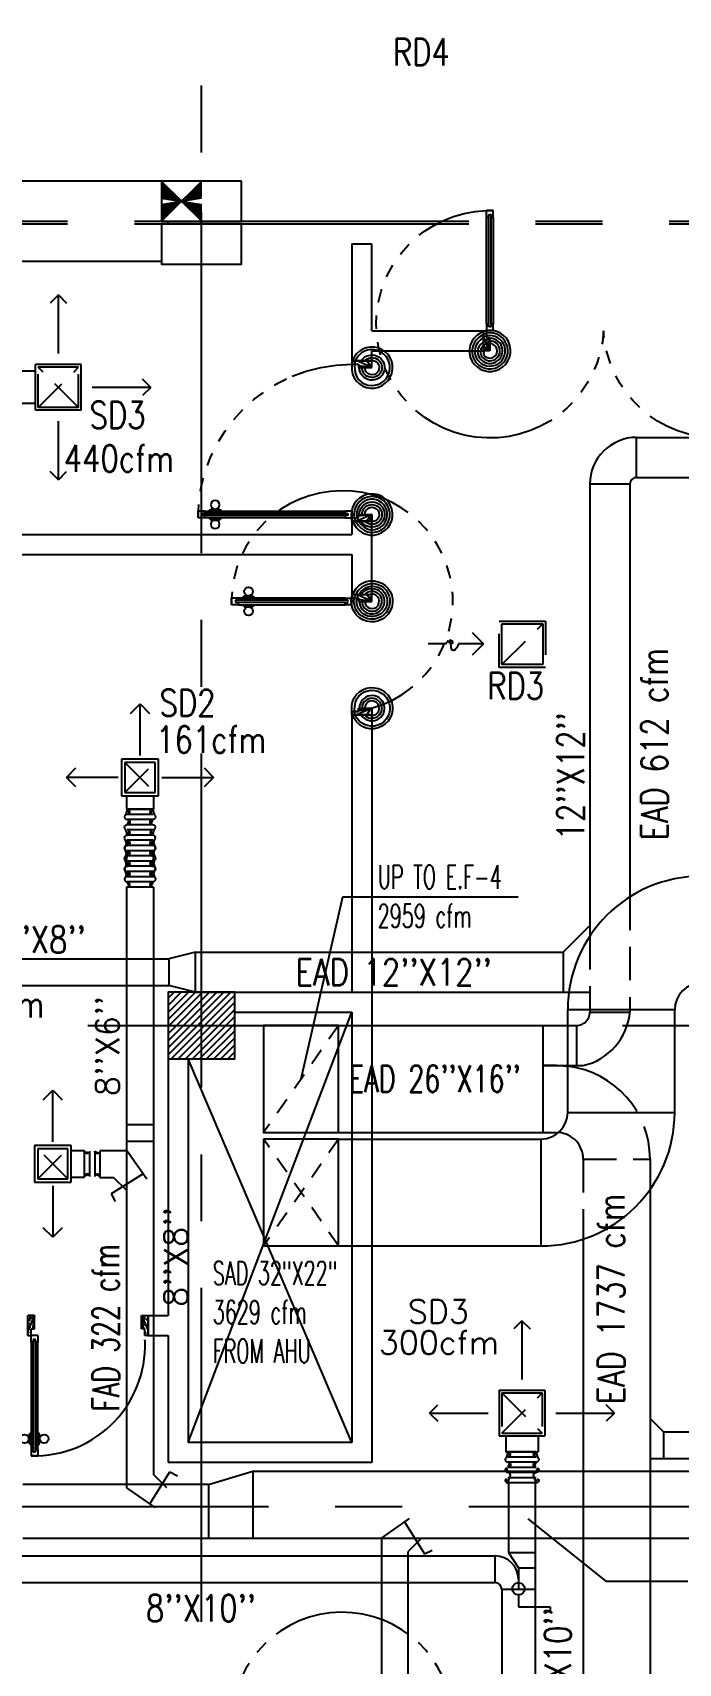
# Model space of a CAD drawing. Extents: x 417866029 to 417866302, y 43498040 to 43498122.
# Drawn here: x 417866057.07 to 417866061.9, y 43498063.51 to 43498075.72 of the extents above; entities that cross this region are included whole.
import ezdxf

# ---------------------------------------------------------------- set-up
doc = ezdxf.new("R2010")
doc.units = 0
doc.header["$MEASUREMENT"] = 0
for name, pattern in [('CENTERX2', [4, 2.5, -0.5, 0.5, -0.5]), ('HIDDEN', [0.375, 0.25, -0.125]), ('HIDDEN2', [0.1875, 0.125, -0.0625])]:
    doc.linetypes.add(name, pattern=pattern)
doc.layers.get('0').update_dxf_attribs({"linetype": 'CONTINUOUS'})
for name, color, linetype in [('AXES', 11, 'CENTERX2'), ('COL', 7, 'CONTINUOUS'), ('COUNTER', 9, 'CONTINUOUS'), ('DOOR', 9, 'CONTINUOUS'), ('DUCT', 6, 'CONTINUOUS'), ('EXDUCT', 10, 'CONTINUOUS'), ('HAT', 11, 'CONTINUOUS'), ('M-AC-FLEX', 7, 'CONTINUOUS'), ('M-EGU.', 2, 'CONTINUOUS'), ('M-TEXT', 2, 'CONTINUOUS'), ('PSUPPLY', 3, 'HIDDEN'), ('SHAFT', 9, 'CONTINUOUS'), ('WALL', 9, 'CONTINUOUS')]:
    doc.layers.add(name, color=color, linetype=linetype)
doc.styles.add('ROMANS', font='ROMANS.shx', dxfattribs={"width": 0.6})

# ---------------------------------------------------------------- blocks, each defined once
blk = doc.blocks.new('A$C272A55A0')
at = {"layer": 'DOOR', "color": 0, "linetype": 'ByBlock'}
for p, q in [((-0.0001203324354719371, 900.3541752648598), (-0.0001203324500238523, 1050.354175264831)), ((49.99987966756453, 1050.354175264918), (-0.0001203324354719371, 1050.354175264918)), ((49.99987966756453, 950.354175264918), (49.99987966756453, 1050.354175264918)), ((1749.999879667535, 950.354175264918), (1749.999879667535, 1050.354175264918)), ((1749.999879667535, 1050.354175264918), (1799.999879667535, 1050.354175264918)), ((1799.999879667535, 1050.354175264918), (1799.999879667535, 900.354175264918)), ((-0.0001203324354719371, 900.354175264918), (24.99987966756453, 900.354175264918)), ((24.99987966756453, 950.354175264918), (49.99987966756453, 950.354175264918)), ((24.99987966756453, 900.354175264918), (24.99987966756453, 950.354175264918)), ((74.99987966756453, 900.354175264918), (24.99987966756453, 900.354175264918)), ((24.99987966756453, 850.354175264918), (24.99987966756453, 900.354175264918)), ((57.99987966756453, 870.354175264918), (41.99987966756453, 870.354175264918)), ((41.99987966756453, 870.354175264918), (41.99987966756453, 850.354175264918)), ((57.99987966756453, 850.354175264918), (57.99987966756453, 870.354175264918)), ((74.99987966756453, 900.354175264918), (74.99987966756453, 850.354175264918)), ((1724.999879667535, 900.354175264918), (1774.999879667535, 900.354175264918)), ((1724.999879667535, 900.354175264918), (1724.999879667535, 850.354175264918)), ((1741.999879667535, 870.354175264918), (1757.999879667535, 870.354175264918)), ((1741.999879667535, 850.354175264918), (1741.999879667535, 870.354175264918)), ((1774.999879667535, 950.354175264918), (1749.999879667535, 950.354175264918)), ((1757.999879667535, 870.354175264918), (1757.999879667535, 850.354175264918)), ((1774.999879667535, 900.354175264918), (1774.999879667535, 950.354175264918)), ((1799.999879667535, 900.354175264918), (1774.999879667535, 900.354175264918)), ((1774.999879667535, 850.354175264918), (1774.999879667535, 900.354175264918)), ((41.99987966756453, 850.354175264918), (24.99987966756453, 850.354175264918)), ((74.99987966756453, 850.354175264918), (57.99987966756453, 850.354175264918)), ((1724.999879667535, 850.354175264918), (1741.999879667535, 850.354175264918)), ((1757.999879667535, 850.354175264918), (1774.999879667535, 850.354175264918)), ((1717.799879667495, 160.1117180435103), (1708.799879667495, 160.1117180435103)), ((1708.799879667495, 95.31171804352198), (1708.799879667495, 160.1117180435103)), ((1724.999879667535, 172.7117180435162), (1717.799879667495, 172.7117180435162)), ((1717.799879667495, 172.7117180435162), (1717.799879667495, 82.71171804351616)), ((1717.799879667495, 95.31171804352198), (1717.799879667495, 160.1117180435103)), ((1774.999879667535, 172.7117180435162), (1782.199879667576, 172.7117180435162)), ((1782.199879667576, 172.7117180435162), (1782.199879667576, 82.71171804351616)), ((1782.199879667576, 160.1117180435103), (1791.199879667576, 160.1117180435103)), ((1782.199879667576, 95.31171804352198), (1782.199879667576, 160.1117180435103)), ((1791.199879667576, 95.31171804352198), (1791.199879667576, 160.1117180435103)), ((24.99987966756453, 50.35417526491801), (41.99987966753542, 50.35417526491801)), ((24.99987966756453, 50.35417526491801), (24.99987966756453, 0.3541752649180125)), ((24.99987966756453, 0.3541752649180125), (74.99987966756453, 0.3541752649180125)), ((74.99987966756453, 0.3541752649180125), (24.99987966756453, 0.3541752649180125)), ((41.99987966753542, 50.35417526491801), (41.99987966753542, 30.35417526491801)), ((41.99987966756453, 30.35417526491801), (57.99987966756453, 30.35417526491801)), ((57.99987966756453, 50.35417526491801), (74.99987966756453, 50.35417526491801)), ((57.99987966756453, 50.35417526491801), (57.99987966756453, 30.35417526491801)), ((74.99987966756453, 50.35417526491801), (74.99987966704066, 0.3541752648889087)), ((1717.799879667495, 95.31171804352198), (1708.799879667495, 95.31171804352198)), ((1724.999879667535, 82.71171804351616), (1717.799879667495, 82.71171804351616)), ((1741.999879667535, 50.35417526491801), (1724.999879667535, 50.35417526491801)), ((1724.999879667535, 50.35417526491801), (1724.999879668059, 0.3541752648889087)), ((1774.999879667535, 0.3541752649180125), (1724.999879667535, 0.3541752649180125)), ((1724.999879667535, 0.3541752649180125), (1774.999879667535, 0.3541752649180125)), ((1741.999879667535, 50.35417526491801), (1741.999879667535, 30.35417526491801)), ((1757.999879667535, 30.35417526491801), (1741.999879667535, 30.35417526491801)), ((1774.999879667535, 50.35417526491801), (1757.999879667565, 50.35417526491801)), ((1757.999879667565, 50.35417526491801), (1757.999879667565, 30.35417526491801)), ((1774.999879667535, 82.71171804351616), (1782.199879667576, 82.71171804351616)), ((1774.999879667535, 50.35417526491801), (1774.999879667535, 0.3541752649180125)), ((1782.199879667576, 95.31171804352198), (1791.199879667576, 95.31171804352198))]:
    blk.add_line(p, q, dxfattribs=at)
at = {"layer": 'DOOR', "color": 9, "linetype": 'ByBlock'}
for p, q in [((49.99987966756453, 1050.354175264918), (-0.0001203324354719371, 1010.208440949064)), ((49.99987966756453, 1050.354175264918), (-0.0001203324354719371, 936.6442452724732)), ((49.99987966756453, 1050.354175264918), (36.64259362407029, 950.354175264918)), ((1749.999879667535, 1050.354175264918), (1799.999879667535, 1010.208440949064)), ((1749.999879667535, 1050.354175264918), (1799.999879667535, 936.6442452724732)), ((1749.999879667535, 1050.354175264918), (1763.35716571103, 950.354175264918))]:
    blk.add_line(p, q, dxfattribs=at)
at = {"layer": 'DOOR', "linetype": 'ByBlock'}
for p, q in [((24.99987966756453, 850.354175264918), (24.99987966756453, 50.35417526491801)), ((41.99987966756453, 850.354175264918), (41.99987966753542, 50.35417526491801)), ((57.99987966756453, 850.354175264918), (57.99987966756453, 50.35417526491801)), ((74.99987966756453, 50.35417526491801), (74.99987966756453, 850.354175264918)), ((1724.999879667535, 50.35417526491801), (1724.999879667535, 850.354175264918)), ((1741.999879667535, 850.354175264918), (1741.999879667535, 50.35417526491801)), ((1757.999879667535, 850.354175264918), (1757.999879667565, 50.35417526491801)), ((1774.999879667535, 850.354175264918), (1774.999879667535, 50.35417526491801))]:
    blk.add_line(p, q, dxfattribs=at)
at = {"layer": 'DOOR', "color": 0, "linetype": 'ByBlock'}
for centre in [(1676.468935452576, 127.7117180435162), (1823.530823882553, 127.7117180435162)]:
    blk.add_circle(centre, 32.39999999998526, dxfattribs=at)
at = {"layer": 'DOOR', "color": 9, "linetype": 'ByBlock'}
for centre, radius, start, end in [((49.99987966756453, 1050.354175264918), 54.40195781277725, 203.2073828919769, 270), ((49.99987966756453, 1050.354175264918), 74.40195781277725, 227.7764264168309, 270), ((49.99987966756453, 1050.354175264918), 34.40195781277725, 180, 270), ((49.99987966756453, 1050.354175264918), 14.40195781277725, 180, 270), ((1749.999879667535, 1050.354175264918), 14.40195781277725, 270, 0), ((1749.999879667535, 1050.354175264918), 34.40195781277725, 270, 0), ((1749.999879667535, 1050.354175264918), 54.40195781277725, 270, 336.7926171080232), ((1749.999879667535, 1050.354175264918), 74.40195781277725, 270, 312.2235735831691), ((49.99987966756453, 1050.354175264918), 94.40195781277725, 238.0181880330829, 270), ((49.99987966756453, 1050.354175264918), 114.4019578127773, 244.083841882062, 257.3774258712915), ((49.99987966756453, 1050.354175264918), 134.4019578127773, 248.1598493930308, 259.2800236451595), ((49.99987966756453, 1050.354175264918), 154.4019578127773, 251.1052885492919, 256.2857707775486), ((1749.999879667535, 1050.354175264918), 94.40195781277725, 270, 301.9818119669171), ((1749.999879667535, 1050.354175264918), 114.4019578127773, 282.6225741287084, 295.916158117938), ((1749.999879667535, 1050.354175264918), 134.4019578127773, 280.7199763548405, 291.8401506069692), ((1749.999879667535, 1050.354175264918), 154.4019578127773, 283.7142292224514, 288.8947114507081)]:
    blk.add_arc(centre, radius, start, end, dxfattribs=at)
at = {"layer": 'DOOR', "linetype": 'HIDDEN', "ltscale": 0.5}
for centre, radius, start, end in [((49.99987966756453, 851.395841931575), 851.4087845464003, 268.3173765331032, 3.296482377102192), ((1749.999879667521, 851.3958419315459), 851.4087845463584, 176.7035176228957, 271.6826234668978)]:
    blk.add_arc(centre, radius, start, end, dxfattribs=at)
at = {"layer": 'WALL', "linetype": 'ByBlock'}
blk.add_line((1799.999879667565, 900.3541752650344), (1799.99987966755, 1050.354175265005), dxfattribs=at)
blk = doc.blocks.new('DOOR90')
at = {"layer": 'DOOR', "color": 7, "linetype": 'ByBlock'}
for p, q in [((-150, 0), (0, 0)), ((-150, 0), (-150, -25)), ((0, -50), (-113.7099299924448, 0)), ((0, -50), (-40.1457343158545, 0)), ((0, -50), (0, 0)), ((-1000, -25), (-1050, -25)), ((-1050, -75), (-1050, -25)), ((-1050, -25), (-1050, -75)), ((-1000, -75), (-1050, -74.99999999947613)), ((-1000, -41.9999999999709), (-1020, -41.9999999999709)), ((-1020, -42), (-1020, -58)), ((-1000, -58), (-1020, -58)), ((-1000, -25), (-1000, -41.9999999999709)), ((-1000, -58), (-1000, -75)), ((-877.6424572214019, -17.79999999995925), (-967.6424572214019, -17.79999999995925)), ((-967.6424572214019, -25), (-967.6424572214019, -17.79999999995925)), ((-967.6424572214019, -75), (-967.6424572214019, -82.20000000004075)), ((-877.6424572214019, -82.20000000004075), (-967.6424572214019, -82.20000000004075)), ((-955.0424572214251, -8.799999999959255), (-890.2424572213786, -8.799999999959255)), ((-955.0424572214251, -17.79999999995925), (-955.0424572214251, -8.799999999959255)), ((-955.0424572214251, -17.79999999995925), (-890.2424572213786, -17.79999999995925)), ((-955.0424572214251, -82.20000000004075), (-890.2424572213786, -82.20000000004075)), ((-955.0424572214251, -82.20000000004075), (-955.0424572214251, -91.20000000004075)), ((-955.0424572214251, -91.20000000004075), (-890.2424572213786, -91.20000000004075)), ((-890.2424572213786, -17.79999999995925), (-890.2424572213786, -8.799999999959255)), ((-890.2424572213786, -82.20000000004075), (-890.2424572213786, -91.20000000004075)), ((-877.6424572214019, -25), (-877.6424572214019, -17.79999999995925)), ((-877.6424572214019, -75), (-877.6424572214019, -82.20000000004075)), ((-200, -25), (-150, -25)), ((-200, -42), (-200, -25)), ((-180, -42), (-200, -42)), ((-200, -58), (-180, -58)), ((-200, -75), (-200, -58)), ((-150, -75), (-200, -75)), ((-180, -58), (-180, -42)), ((-150, -25), (-100, -25)), ((-150, -75), (-150, -25)), ((-100, -25), (-100, -50)), ((0, -50), (-100, -36.64271395650576)), ((-100, -50), (0, -50)), ((0, -850), (-113.7099299924448, -900)), ((-100, -875), (-100, -850)), ((0, -850), (-100, -863.3572860434942)), ((-100, -850), (0, -850)), ((0, -850), (-40.1457343158545, -900)), ((0, -850), (0, -900)), ((-150, -875), (-100, -875)), ((-150, -900), (-150, -875)), ((-150, -900), (0, -900)), ((0, -900), (-150, -900))]:
    blk.add_line(p, q, dxfattribs=at)
at = {"layer": 'DOOR', "linetype": 'ByBlock'}
for p, q in [((-200, -25), (-1000, -25)), ((-200, -42), (-1000, -41.9999999999709)), ((-200, -58), (-1000, -58)), ((-1000, -75), (-200, -75))]:
    blk.add_line(p, q, dxfattribs=at)
at = {"layer": 'DOOR', "color": 7, "linetype": 'ByBlock'}
for centre in [(-922.6424572214019, 23.53094421501737), (-922.6424572214019, -123.5309442149592)]:
    blk.add_circle(centre, 32.39999999998526, dxfattribs=at)
for centre, radius, start, end in [((0, -50), 154.4019578127773, 161.1052885482714, 166.2857707768669), ((0, -50), 94.40195781277725, 148.0181880328085, 180), ((0, -50), 134.4019578127773, 158.159849394549, 169.2800236450682), ((0, -50), 114.4019578127773, 154.0838418822192, 167.37742587102), ((0, -50), 74.40195781277725, 137.7764264185456, 180), ((0, -50), 54.40195781277725, 113.2073828924446, 180), ((0, -50), 34.40195781277725, 90, 180), ((0, -50), 14.40195781277725, 90, 180), ((0, -850), 94.40195781277725, 180, 211.9818119671915), ((0, -850), 74.40195781277725, 180, 222.2235735814543), ((0, -850), 54.40195781277725, 180, 246.7926171075554), ((0, -850), 34.40195781277725, 180, 270), ((0, -850), 14.40195781277725, 180, 270), ((0, -850), 154.4019578127773, 193.7142292231331, 198.8947114517286), ((0, -850), 134.4019578127773, 190.7199763549318, 201.840150605451)]:
    blk.add_arc(centre, radius, start, end, dxfattribs=at)
at = {"layer": 'DOOR', "linetype": 'HIDDEN', "ltscale": 0.5}
blk.add_arc((-222.2222222220153, -49.99999999976717), 828.155208510499, 178.270116378131, 275.0030377036063, dxfattribs=at)
blk = doc.blocks.new('DOOR100')
at = {"layer": 'DOOR', "color": 7, "linetype": 'ByBlock'}
for p, q in [((-75.00000000011642, 1250), (-74.99999999959255, 1300.000000000029)), ((-75.00000000011642, 1300), (-25.00000000011642, 1300)), ((-25.00000000011642, 1300), (-75.00000000011642, 1300)), ((-58.00000000011642, 1250), (-75.00000000011642, 1250)), ((-58.00000000011642, 1250), (-58.00000000011642, 1270)), ((-42.00000000011642, 1270), (-58.00000000011642, 1270)), ((-42.00000000011642, 1250), (-42.00000000011642, 1270)), ((-25.00000000011642, 1250), (-42.00000000011642, 1250)), ((-25.00000000011642, 1250), (-25.00000000011642, 1300)), ((-91.20000000018626, 1205.042457221396), (-91.20000000018626, 1140.242457221408)), ((-82.20000000018626, 1205.042457221396), (-91.20000000018626, 1205.042457221396)), ((-82.20000000018626, 1140.242457221408), (-91.20000000018626, 1140.242457221408)), ((-82.20000000018626, 1127.642457221402), (-82.20000000018626, 1217.642457221402)), ((-75.00000000011642, 1217.642457221402), (-82.20000000018626, 1217.642457221402)), ((-82.20000000018626, 1205.042457221396), (-82.20000000018626, 1140.242457221408)), ((-75.00000000011642, 1127.642457221402), (-82.20000000018626, 1127.642457221402)), ((-25.00000000011642, 1217.642457221402), (-17.80000000004657, 1217.642457221402)), ((-25.00000000011642, 1127.642457221402), (-17.80000000004657, 1127.642457221402)), ((-17.80000000004657, 1127.642457221402), (-17.80000000004657, 1217.642457221402)), ((-17.80000000004657, 1205.042457221396), (-17.80000000004657, 1140.242457221408)), ((-17.80000000004657, 1205.042457221396), (-8.800000000046566, 1205.042457221396)), ((-17.80000000004657, 1140.242457221408), (-8.800000000046566, 1140.242457221408)), ((-8.800000000046566, 1205.042457221396), (-8.800000000046566, 1140.242457221408)), ((-1200, 0), (-1200, 150)), ((-1200, 150), (-1175, 150)), ((-1200, 150), (-1200, 0)), ((-1175, 150), (-1175, 100)), ((-75, 200), (-58, 200)), ((-75, 150), (-75, 200)), ((-75, 150), (-25, 150)), ((-58, 200), (-58, 180)), ((-58, 180), (-42, 180)), ((-42, 200), (-25, 200)), ((-42, 180), (-42, 200)), ((-25, 200), (-25, 150)), ((0, 150), (-25, 150)), ((-25, 150), (-25, 100)), ((0, 0), (0, 150)), ((0, 150), (0, 0)), ((-1150, 0), (-1200, 113.7099299924448)), ((-1150, 0), (-1200, 40.1457343158545)), ((-1150, 0), (-1200, 0)), ((-1175, 100), (-1150, 100)), ((-1150, 0), (-1163.357286043465, 100)), ((-1150, 100), (-1150, 0)), ((-50, 0), (0, 113.7099299924448)), ((-50, 100), (-50, 0)), ((-50, 0), (-36.64271395653486, 100)), ((-25, 100), (-50, 100)), ((-50, 0), (0, 40.1457343158545)), ((-50, 0), (0, 0))]:
    blk.add_line(p, q, dxfattribs=at)
at = {"layer": 'DOOR', "linetype": 'ByBlock'}
for p, q in [((-75.00000000011642, 1250), (-75, 200)), ((-58, 200), (-58.00000000011642, 1250)), ((-42, 200), (-42.00000000011642, 1250)), ((-25, 200), (-25.00000000011642, 1250))]:
    blk.add_line(p, q, dxfattribs=at)
at = {"layer": 'DOOR', "color": 7, "linetype": 'ByBlock'}
for centre in [(-123.5309442150756, 1172.642457221402), (23.53094421490096, 1172.642457221402)]:
    blk.add_circle(centre, 32.39999999998526, dxfattribs=at)
at = {"layer": 'DOOR', "linetype": 'HIDDEN', "ltscale": 0.5}
blk.add_arc((-24.99999999965075, 149.9999999994106), 1150.000000000618, 90, 179.9999999995831, dxfattribs=at)
at = {"layer": 'DOOR', "color": 7, "linetype": 'ByBlock'}
for centre, radius, start, end in [((-1150, 0), 154.4019578127773, 103.7142292212167, 108.8947114515936), ((-1150, 0), 134.4019578127773, 100.7199763555959, 111.8401506085482), ((-50, 0), 134.4019578127773, 68.15984939145177, 79.28002364440412), ((-50, 0), 154.4019578127773, 71.10528854840643, 76.28577077878333), ((-1150, 0), 94.40195781277725, 90, 121.981811965689), ((-1150, 0), 74.40195781277725, 90, 132.2235735847074), ((-1150, 0), 54.40195781277725, 90, 156.7926171089788), ((-1150, 0), 34.40195781277725, 90, 180), ((-1150, 0), 14.40195781277725, 90, 180), ((-50, 0), 94.40195781277725, 58.01818803431096, 90), ((-50, 0), 74.40195781277725, 47.7764264152926, 90), ((-50, 0), 54.40195781277725, 23.20738289102122, 90), ((-50, 0), 34.40195781277725, 0, 90), ((-50, 0), 14.40195781277725, 0, 90), ((-50, 0), 114.4019578127773, 64.0838418833441, 77.3774258719247)]:
    blk.add_arc(centre, radius, start, end, dxfattribs=at)
blk = doc.blocks.new('A$C49F1192B')
at = {"layer": 'DOOR', "color": 0, "linetype": 'ByBlock', "xscale": -1, "rotation": 270}
blk.add_blockref('DOOR100', (4.404137143865228e-05, 1200.000004766945), dxfattribs=at)
blk = doc.blocks.new('*X98')
at = {"color": 0}
for p, q in [((42139.22208648524, 139879.0569159958), (42609.89914430115, 140349.7339738117)), ((42139.22208648524, 139932.0899245848), (42556.86613571215, 140349.7339738117)), ((42139.22208648524, 139985.1229331737), (42503.83312712317, 140349.7339738117)), ((42139.22208648523, 140038.1559417627), (42450.80011853417, 140349.7339738117)), ((42139.22208648523, 140091.1889503517), (42397.76710994518, 140349.7339738117)), ((42139.22208648523, 140144.2219589407), (42344.73410135619, 140349.7339738117)), ((42139.22208648522, 140197.2549675297), (42291.7010927672, 140349.7339738117)), ((42139.22208648522, 140250.2879761187), (42238.66808417821, 140349.7339738117)), ((42139.22208648521, 140303.3209847077), (42185.63507558921, 140349.7339738117)), ((42162.93215289013, 139849.7339738117), (42639.22208648516, 140326.0239074067)), ((42215.96516147913, 139849.7339738117), (42639.22208648516, 140272.9908988177)), ((42268.99817006812, 139849.7339738117), (42639.22208648517, 140219.9578902287)), ((42322.03117865711, 139849.7339738117), (42639.22208648517, 140166.9248816397)), ((42375.0641872461, 139849.7339738117), (42639.22208648518, 140113.8918730507)), ((42428.09719583509, 139849.7339738117), (42639.22208648518, 140060.8588644617)), ((42481.13020442408, 139849.7339738117), (42639.22208648518, 140007.8258558728)), ((42534.16321301307, 139849.7339738117), (42639.22208648518, 139954.7928472838)), ((42587.19622160207, 139849.7339738117), (42639.22208648518, 139901.7598386948))]:
    blk.add_line(p, q, dxfattribs=at)
blk = doc.blocks.new('COL50')
at = {"layer": 'COL'}
blk.add_lwpolyline([(-249.9999999999709, 250), (-249.9999999999418, -250), (250, -250), (249.9999999999709, 250)], close=True, dxfattribs=at)
blk = doc.blocks.new('C5')
at = {"layer": 'HAT', "linetype": 'ByBlock'}
h = blk.add_hatch(dxfattribs=at)
h.set_pattern_fill('ANSI31', color=256, scale=300, style=0)
h.set_pattern_definition([(45, (-223356.1822811712, -51411.00533739349), (-26.51650429449553, 26.51650429449553), [])])
h.paths.add_polyline_path([(300.0000000001455, 300.0000000000218), (0, 300.0000000000146), (0, 1.455191522836685e-11), (300.0000000001164, 3.637978807091713e-11)])
h.paths.add_polyline_path([(599.9999999999709, 300.0000000000073), (300.0000000001455, 300.0000000000073), (300.0000000000873, 4.365574568510056e-11), (600, 6.548361852765083e-11)])
at = {"layer": 'COL'}
blk.add_lwpolyline([(600, 300.0000000000509), (0, 300.0000000000218), (0, 2.91038304567337e-11), (600, 5.820766091346741e-11)], close=True, dxfattribs=at)

msp = doc.modelspace()

# ---------------------------------------------------------------- linework, layer by layer
at = {"layer": 'AXES'}
for p, q in [((417866058.3336889, 43498039.82212118), (417866058.3336889, 43498118.29959311)), ((417866029.832244, 43498074.30641482), (417866098.5736889, 43498074.30641482)), ((417866029.832244, 43498074.28641482), (417866098.5736889, 43498074.28641482)), ((417866029.482244, 43498068.28641482), (417866098.5736889, 43498068.28641482)), ((417866040.3336889, 43498064.68641482), (417866098.5736889, 43498064.68641482))]:
    msp.add_line(p, q, dxfattribs=at)
at = {"layer": 'COL', "linetype": 'ByBlock'}
msp.add_line((417866058.0836889, 43498074.28641482), (417866058.0836889, 43498074.30641482), dxfattribs=at)
at = {"layer": 'COUNTER'}
for p, q in [((417866058.0336888, 43498074.60641482), (417866055.0336888, 43498074.60641482)), ((417866058.0336888, 43498074.00641482), (417866055.0866888, 43498074.00641482))]:
    msp.add_line(p, q, dxfattribs=at)
at = {"layer": 'DUCT', "linetype": 'ByBlock'}
for p, q in [((417866057.773639, 43498069.32219706), (417866057.7736391, 43498064.8267415)), ((417866057.9736391, 43498069.32219706), (417866057.773639, 43498069.32219706)), ((417866057.9736391, 43498069.32219706), (417866057.9736391, 43498064.9267415)), ((417866061.0731973, 43498067.63641483), (417866061.0731974, 43498068.404757)), ((417866061.8731973, 43498068.40450267), (417866061.0731974, 43498068.40450273)), ((417866061.8731973, 43498067.63599867), (417866061.8731973, 43498068.40450267)), ((417866057.7736391, 43498067.5443939), (417866057.9736391, 43498067.5443939)), ((417866061.0731973, 43498067.63641483), (417866061.8731973, 43498067.63599867)), ((417866057.7736391, 43498067.42192733), (417866057.9736391, 43498067.42192733)), ((417866059.3586887, 43498067.43641482), (417866060.8731973, 43498067.43641482)), ((417866060.8731973, 43498067.43641482), (417866060.8731973, 43498066.63641483)), ((417866057.776564, 43498067.34876572), (417866057.5742139, 43498067.34876571)), ((417866057.5742139, 43498067.34691732), (417866057.5742139, 43498067.14876571)), ((417866057.776564, 43498067.34876572), (417866057.9235529, 43498067.13884387)), ((417866057.8977919, 43498067.17563447), (417866057.6584563, 43498067.02545214)), ((417866057.5742139, 43498067.14876571), (417866057.676564, 43498067.14876572)), ((417866057.776564, 43498067.04876572), (417866057.676564, 43498067.14876572)), ((417866057.6584563, 43498067.02545214), (417866057.6584563, 43498067.02545214)), ((417866057.6584563, 43498067.02545214), (417866057.6872293, 43498066.96901026)), ((417866059.3586887, 43498066.63641483), (417866060.8731973, 43498066.63641483)), ((417866058.3868821, 43498064.84967744), (417866058.717258, 43498064.94967744)), ((417866058.717258, 43498064.94967744), (417866065.8103639, 43498064.94967744)), ((417866058.717258, 43498064.94967744), (417866058.717258, 43498064.44967744)), ((417866060.6296459, 43498064.86238242), (417866060.6296459, 43498064.34087252)), ((417866060.829646, 43498064.86238242), (417866060.8296459, 43498063.15298422)), ((417866058.3868821, 43498064.84967744), (417866056.9972357, 43498064.84967744)), ((417866058.3868821, 43498064.84967744), (417866058.3868821, 43498064.44967744)), ((417866056.9972357, 43498064.44967744), (417866065.8103639, 43498064.44967744)), ((417866055.8636782, 43498064.31642618), (417866060.5296459, 43498064.31642618)), ((417866060.5296459, 43498064.11642618), (417866060.5296459, 43498064.31642618)), ((417866060.6296459, 43498064.34087252), (417866060.8296459, 43498064.34087252)), ((417866060.6296459, 43498064.34087252), (417866060.7046459, 43498064.22734463)), ((417866060.7046459, 43498064.22734463), (417866060.7046459, 43498064.06642618)), ((417866060.7046459, 43498064.22734463), (417866060.8296459, 43498064.22734463)), ((417866055.8636782, 43498064.11642618), (417866060.5296459, 43498064.11642618)), ((417866060.5796459, 43498064.06642618), (417866060.5796459, 43498063.15298422)), ((417866060.5796459, 43498064.06642618), (417866060.8296459, 43498064.06642618))]:
    msp.add_line(p, q, dxfattribs=at)
at = {"layer": 'DUCT'}
for p, q in [((417866057.9467704, 43498064.70551369), (417866058.0969527, 43498064.94484928)), ((417866058.0736391, 43498064.8267415), (417866057.9736391, 43498064.9267415)), ((417866058.0969527, 43498064.94484928), (417866058.0969527, 43498064.94484928)), ((417866058.0969527, 43498064.94484928), (417866058.1533946, 43498064.91607628)), ((417866057.7736391, 43498064.8267415), (417866057.9835609, 43498064.67975263)), ((417866059.6796229, 43498064.44967744), (417866059.8895448, 43498064.59666631)), ((417866059.8527542, 43498064.57090525), (417866060.0029365, 43498064.33156967)), ((417866059.6796229, 43498064.44967744), (417866059.6796229, 43498063.165108)), ((417866059.9796229, 43498064.44967744), (417866059.8796229, 43498064.34967744)), ((417866059.8796229, 43498063.165108), (417866059.8796229, 43498064.34967744)), ((417866060.0029365, 43498064.33156967), (417866060.0593784, 43498064.36034267)), ((417866060.0029365, 43498064.33156967), (417866060.0029365, 43498064.33156967))]:
    msp.add_line(p, q, dxfattribs=at)
at = {"layer": 'DUCT', "color": 2, "linetype": 'ByBlock'}
for p, q in [((417866060.7047731, 43498064.02352609), (417866060.7047731, 43498063.93406282)), ((417866060.7047731, 43498063.93406282), (417866060.9426988, 43498063.93406282)), ((417866060.9426988, 43498063.93406282), (417866060.9426988, 43498063.88732862))]:
    msp.add_line(p, q, dxfattribs=at)
at = {"layer": 'DUCT', "color": 4, "linetype": 'ByBlock'}
for points in [[(417866059.0786887, 43498067.88641482), (417866059.3911826, 43498069.25009717), (417866060.7026291, 43498069.25009717)], [(417866060.7751322, 43498064.59406627), (417866061.3579226, 43498064.12686042), (417866061.9710698, 43498064.12686042)]]:
    msp.add_lwpolyline(points, dxfattribs=at)
at = {"layer": 'DUCT', "linetype": 'ByBlock'}
for points in [[(417866058.7986887, 43498068.28641482), (417866058.7986887, 43498067.48641482), (417866059.3586887, 43498067.48641482), (417866059.3586887, 43498068.28641482)], [(417866058.7986887, 43498067.43641482), (417866058.7986887, 43498066.63641483), (417866059.3586887, 43498066.63641483), (417866059.3586887, 43498067.43641482)]]:
    msp.add_lwpolyline(points, close=True, dxfattribs=at)
at = {"layer": 'DUCT', "color": 2, "linetype": 'ByBlock'}
msp.add_circle((417866060.7051539, 43498064.07035651), 0.04656508016709694, dxfattribs=at)
at = {"layer": 'DUCT', "linetype": 'ByBlock'}
for centre, radius, start, end in [((417866062.0731973, 43498068.40450267), 1, 90, 180), ((417866062.0731973, 43498068.40450267), 0.2, 90, 180), ((417866060.8731973, 43498067.63641483), 0.2, 270, 0), ((417866060.8731973, 43498067.63641483), 1, 270, 0), ((417866060.5296459, 43498064.14142618), 0.175, 0, 90), ((417866060.5296459, 43498064.06642618), 0.05, 0, 90)]:
    msp.add_arc(centre, radius, start, end, dxfattribs=at)
at = {"layer": 'EXDUCT', "linetype": 'ByBlock'}
for p, q in [((417866061.5888293, 43498072.38872356), (417866061.5888293, 43498072.68872356)), ((417866061.5888845, 43498072.68872356), (417866068.6257234, 43498072.68872356)), ((417866061.2388293, 43498072.33872356), (417866061.2388293, 43498068.95571033)), ((417866061.5388293, 43498072.33872356), (417866061.2388293, 43498072.33872356)), ((417866061.5388293, 43498072.33872356), (417866061.5388293, 43498069.24975459)), ((417866061.5888293, 43498072.38872356), (417866068.6257234, 43498072.38872356)), ((417866061.2299731, 43498069.02755854), (417866061.0388292, 43498068.83641481)), ((417866050.8343963, 43498068.78641482), (417866058.0892973, 43498068.78641482)), ((417866058.0892973, 43498068.78641482), (417866058.0887834, 43498068.58641482)), ((417866058.2894257, 43498068.83641481), (417866058.0892973, 43498068.78641482)), ((417866058.2886557, 43498068.53669924), (417866058.2886558, 43498068.83641481)), ((417866058.2886558, 43498068.83641481), (417866061.0388291, 43498068.83641481)), ((417866061.0388291, 43498068.83641481), (417866061.0388291, 43498068.53641483)), ((417866050.8343963, 43498068.58641482), (417866058.0887834, 43498068.58641482)), ((417866058.2886557, 43498068.53669924), (417866058.0887834, 43498068.58641482)), ((417866058.288655, 43498068.53641482), (417866061.2388293, 43498068.53641483)), ((417866059.3586887, 43498068.28641482), (417866061.1388292, 43498068.28641482)), ((417866060.8888292, 43498067.48641482), (417866060.8888292, 43498068.28641482)), ((417866061.1388292, 43498068.28641482), (417866061.1388292, 43498067.98641482)), ((417866060.8888292, 43498067.98641482), (417866061.0731974, 43498067.98641483)), ((417866060.9888293, 43498067.98641482), (417866060.8888292, 43498067.98641482)), ((417866061.0731974, 43498067.98641483), (417866061.1888292, 43498067.98641483)), ((417866059.3586887, 43498067.48641482), (417866060.9888293, 43498067.48641482)), ((417866061.6888292, 43498067.28641482), (417866061.6888292, 43498067.05784375)), ((417866061.6888292, 43498067.05784374), (417866061.6888292, 43498052.61080398)), ((417866061.1888292, 43498066.68753313), (417866061.1888292, 43498059.27991739)), ((417866061.6888292, 43498065.34436092), (417866061.7888292, 43498065.24436095)), ((417866061.7888292, 43498065.24436098), (417866065.7836888, 43498065.24436097)), ((417866061.7888292, 43498065.24436098), (417866061.7888293, 43498065.04436097)), ((417866061.6888292, 43498065.04436097), (417866065.7836888, 43498065.04436097))]:
    msp.add_line(p, q, dxfattribs=at)
at = {"layer": 'EXDUCT', "linetype": 'HIDDEN'}
for p, q in [((417866061.5388293, 43498069.24975459), (417866061.5388293, 43498068.38641482)), ((417866061.2388293, 43498068.95571032), (417866061.2388293, 43498068.38641481)), ((417866061.2388293, 43498068.38641481), (417866061.5388293, 43498068.38641482)), ((417866061.1888292, 43498067.28641482), (417866061.1888292, 43498066.68753313)), ((417866061.1888292, 43498067.28641482), (417866061.6888292, 43498067.28641482))]:
    msp.add_line(p, q, dxfattribs=at)
at = {"layer": 'EXDUCT', "linetype": 'ByBlock'}
for centre, radius, start, end in [((417866061.5888293, 43498072.33872356), 0.35, 90, 180), ((417866061.5888293, 43498072.33872356), 0.05, 90, 180), ((417866060.9888293, 43498067.28641482), 0.7000000000000001, 83.07754201410657, 90), ((417866060.9888293, 43498067.28641482), 0.2, 85.43112460887589, 90)]:
    msp.add_arc(centre, radius, start, end, dxfattribs=at)
at = {"layer": 'EXDUCT', "linetype": 'HIDDEN'}
for centre, radius, start, end in [((417866061.1388292, 43498068.38641482), 0.1, 270, 0), ((417866061.087101, 43498068.42855204), 0.453689255667362, 282.9572742663055, 354.6708697472102), ((417866060.9888293, 43498067.28641482), 0.7000000000000001, 0, 83.07754201410657), ((417866060.9888293, 43498067.28641482), 0.2, 0, 85.43112460887589)]:
    msp.add_arc(centre, radius, start, end, dxfattribs=at)
at = {"layer": 'M-AC-FLEX', "color": 11}
for p, q in [((417866057.9691361, 43498069.90582953), (417866057.7781422, 43498069.90582953)), ((417866057.9691361, 43498069.86682955), (417866057.7781422, 43498069.86682955)), ((417866057.9691361, 43498069.8285133), (417866057.7781422, 43498069.8285133)), ((417866057.9691361, 43498069.8285133), (417866057.7781422, 43498069.8285133)), ((417866057.9691361, 43498069.78951333), (417866057.7781422, 43498069.78951333)), ((417866057.9691361, 43498069.78951333), (417866057.7781422, 43498069.78951333)), ((417866057.9691361, 43498069.75119714), (417866057.7781422, 43498069.75119714)), ((417866057.9691361, 43498069.7121971), (417866057.7781422, 43498069.7121971)), ((417866057.9691361, 43498069.67319713), (417866057.7781422, 43498069.67319713)), ((417866057.9691361, 43498069.63419709), (417866057.7781422, 43498069.63419709)), ((417866057.9691361, 43498069.59519712), (417866057.7781422, 43498069.59519712)), ((417866057.9691361, 43498069.55619708), (417866057.7781422, 43498069.55619708)), ((417866057.9691361, 43498069.51719711), (417866057.7781422, 43498069.51719711)), ((417866057.9691361, 43498069.47819708), (417866057.7781422, 43498069.47819708)), ((417866057.9691361, 43498069.4391971), (417866057.7781422, 43498069.4391971)), ((417866057.9691361, 43498069.40019707), (417866057.7781422, 43498069.40019707)), ((417866057.9691361, 43498069.36119709), (417866057.7781422, 43498069.36119709)), ((417866057.4968977, 43498067.34691732), (417866057.4968977, 43498067.15592341)), ((417866057.5352139, 43498067.34691732), (417866057.5352139, 43498067.15592341)), ((417866057.5352139, 43498067.34691732), (417866057.5352139, 43498067.15592341)), ((417866060.8365863, 43498065.09501482), (417866060.6255924, 43498065.09501482)), ((417866060.8365863, 43498065.05601484), (417866060.6255924, 43498065.05601484)), ((417866060.8365863, 43498065.01769859), (417866060.6255924, 43498065.01769859)), ((417866060.8365863, 43498065.01769859), (417866060.6255924, 43498065.01769859)), ((417866060.8365863, 43498064.97869862), (417866060.6255924, 43498064.97869862)), ((417866060.8365863, 43498064.97869862), (417866060.6255924, 43498064.97869862)), ((417866060.8365863, 43498064.94038243), (417866060.6255924, 43498064.94038243)), ((417866060.8365863, 43498064.90138239), (417866060.6255924, 43498064.90138239)), ((417866060.829646, 43498064.86238242), (417866060.6296459, 43498064.86238242))]:
    msp.add_line(p, q, dxfattribs=at)
at = {"layer": 'M-AC-FLEX'}
for points in [[(417866057.7781422, 43498069.90582953, -1), (417866057.7781422, 43498069.86682955, 1.018005099723095), (417866057.7781422, 43498069.8285133)], [(417866057.9691361, 43498069.90582953, 1), (417866057.9691361, 43498069.86682955, -1.01800509972273), (417866057.9691361, 43498069.8285133)], [(417866057.7781422, 43498069.63419709, 0.9999999999999997), (417866057.7781422, 43498069.67319713, -0.9999999999999997), (417866057.7781422, 43498069.7121971, 1), (417866057.7781422, 43498069.75119714, -1.018005099723095), (417866057.7781422, 43498069.78951333)], [(417866057.9691361, 43498069.63419709, -0.9999999999999997), (417866057.9691361, 43498069.67319713, 0.9999999999999997), (417866057.9691361, 43498069.7121971, -0.9999999999999997), (417866057.9691361, 43498069.75119714, 1.01800509972273), (417866057.9691361, 43498069.78951333)], [(417866057.7781422, 43498069.67319713, -1), (417866057.7781422, 43498069.63419709, 0.9999999999999997), (417866057.7781422, 43498069.59519712)], [(417866057.7781422, 43498069.55619708, 1), (417866057.7781422, 43498069.59519712, -0.9999999999999997), (417866057.7781422, 43498069.63419709)], [(417866057.9691361, 43498069.67319713, 1), (417866057.9691361, 43498069.63419709, -0.9999999999999997), (417866057.9691361, 43498069.59519712)], [(417866057.9691361, 43498069.55619708, -1), (417866057.9691361, 43498069.59519712, 0.9999999999999997), (417866057.9691361, 43498069.63419709)], [(417866057.7781422, 43498069.59519712, -1), (417866057.7781422, 43498069.55619708, 0.9999999999999997), (417866057.7781422, 43498069.51719711)], [(417866057.7781251, 43498069.51719712, -0.999563032576603), (417866057.7781422, 43498069.55619708)], [(417866057.7781251, 43498069.55619708, 0.999563032576603), (417866057.7781422, 43498069.51719711)], [(417866057.7781422, 43498069.47819708, 1), (417866057.7781422, 43498069.51719711, -0.9999999999999997), (417866057.7781422, 43498069.55619708)], [(417866057.7781422, 43498069.51719711, -1), (417866057.7781422, 43498069.47819708, 0.9999999999999997), (417866057.7781422, 43498069.4391971)], [(417866057.9691361, 43498069.59519712, 1), (417866057.9691361, 43498069.55619708, -0.9999999999999997), (417866057.9691361, 43498069.51719711)], [(417866057.9691361, 43498069.47819708, -1), (417866057.9691361, 43498069.51719711, 0.9999999999999997), (417866057.9691361, 43498069.55619708)], [(417866057.9691361, 43498069.51719711, 1), (417866057.9691361, 43498069.47819708, -0.9999999999999997), (417866057.9691361, 43498069.4391971)], [(417866057.969119, 43498069.5171971, -0.000218550203096529), (417866057.9691361, 43498069.51719711, 0.9999999999999997), (417866057.9691361, 43498069.55619708)], [(417866057.969119, 43498069.55619709, 0.000218550203096529), (417866057.9691361, 43498069.55619708, -0.9999999999999997), (417866057.9691361, 43498069.51719711)], [(417866057.9691361, 43498069.55619708, -0.000218550203096529), (417866057.969119, 43498069.55619709, -0.000218550203096529)], [(417866057.9691361, 43498069.51719711, 0.000218550203096529), (417866057.969119, 43498069.5171971, 0.000218550203096529)], [(417866057.7781422, 43498069.40019707, 1), (417866057.7781422, 43498069.4391971, -0.9999999999999997), (417866057.7781422, 43498069.47819708)], [(417866057.7781422, 43498069.4391971, -1), (417866057.7781422, 43498069.40019707, 0.9999999999999997), (417866057.7781422, 43498069.36119709, -1), (417866057.7781422, 43498069.32219706, 0.008922208175201772), (417866057.7774584, 43498069.32219706, 0.008922208175201772)], [(417866057.9691361, 43498069.40019707, -1), (417866057.9691361, 43498069.4391971, 0.9999999999999997), (417866057.9691361, 43498069.47819708)], [(417866057.9691361, 43498069.4391971, 1), (417866057.9691361, 43498069.40019707, -0.9999999999999997), (417866057.9691361, 43498069.36119709, 0.9999999999999997), (417866057.9691361, 43498069.32219706, -0.008922208175201772), (417866057.9698198, 43498069.32219706, -0.008922208175201772)], [(417866057.4586886, 43498067.34142036, 0.8664189632644058), (417866057.4968977, 43498067.34691732, -1.01800509972273), (417866057.5352139, 43498067.34691732)], [(417866057.5742139, 43498067.34760442, 0.008965560067783315), (417866057.5742139, 43498067.34691732)], [(417866057.4586886, 43498067.16142037, -0.8664189632644058), (417866057.4968977, 43498067.15592341, 1.018005099723095), (417866057.5352139, 43498067.15592341)], [(417866057.5742139, 43498067.1552363, -0.008965560067783315), (417866057.5742139, 43498067.15592341)], [(417866060.6255924, 43498065.09501482, -1), (417866060.6255924, 43498065.05601484, 1.018005099723095), (417866060.6255924, 43498065.01769859)], [(417866060.6296459, 43498064.86195645, 0.05239794438212512), (417866060.6255924, 43498064.86238242, -0.9999999999999997), (417866060.6255924, 43498064.90138239, 1), (417866060.6255924, 43498064.94038243, -1.018005099723095), (417866060.6255924, 43498064.97869862)], [(417866060.829646, 43498064.86110554, -0.09122446022282706), (417866060.8365863, 43498064.86238242, 0.9999999999999997), (417866060.8365863, 43498064.90138239, -0.9999999999999997), (417866060.8365863, 43498064.94038243, 1.01800509972273), (417866060.8365863, 43498064.97869862)], [(417866060.8365863, 43498065.09501482, 1), (417866060.8365863, 43498065.05601484, -1.01800509972273), (417866060.8365863, 43498065.01769859)]]:
    msp.add_lwpolyline(points, format="xyb", dxfattribs=at)
for centre, radius, start, end in [((417866057.7781482, 43498069.80901331), 0.0195000009375944, 298.4313693136773, 90.01776873735042), ((417866057.7781482, 43498069.80901331), 0.0195000009375944, 298.4313693136773, 90.01776873735042), ((417866057.7781482, 43498069.80901331), 0.0195000009375944, 269.9822312626496, 61.56863068632271), ((417866057.7781482, 43498069.80901331), 0.0195000009375944, 269.9822312626496, 61.56863068632271), ((417866057.9691361, 43498069.80901331), 0.01949999999998908, 90.00000000000001, 241.5686377089258), ((417866057.9691361, 43498069.80901331), 0.01949999999998908, 118.4313622910742, 270), ((417866057.554714, 43498067.3469173), 0.01949999999998908, 180, 331.5686377089257), ((417866057.554714, 43498067.3469173), 0.01949999999998908, 208.4313622910742, 7.016477563892661e-15), ((417866057.554714, 43498067.15592942), 0.0195000009375944, 28.43136931367733, 180.0177687373505), ((417866057.554714, 43498067.15592942), 0.0195000009375944, 28.43136931367733, 180.0177687373505), ((417866057.554714, 43498067.15592942), 0.0195000009375944, 359.9822312626496, 151.5686306863227), ((417866057.554714, 43498067.15592942), 0.0195000009375944, 359.9822312626496, 151.5686306863227), ((417866060.6255984, 43498064.9981986), 0.0195000009375944, 298.4313693136773, 90.01776873735042), ((417866060.6255984, 43498064.9981986), 0.0195000009375944, 298.4313693136773, 90.01776873735042), ((417866060.6255984, 43498064.9981986), 0.0195000009375944, 269.9822312626496, 61.56863068632271), ((417866060.6255984, 43498064.9981986), 0.0195000009375944, 269.9822312626496, 61.56863068632271), ((417866060.8365863, 43498064.9981986), 0.01949999999998908, 90.00000000000001, 241.5686377089258), ((417866060.8365863, 43498064.9981986), 0.01949999999998908, 118.4313622910742, 270)]:
    msp.add_arc(centre, radius, start, end, dxfattribs=at)
at = {"layer": 'M-EGU.'}
for p, q in [((417866057.2633268, 43498073.75452862), (417866057.2022328, 43498073.6934346)), ((417866057.2633268, 43498073.31572096), (417866057.2633268, 43498073.75452862)), ((417866057.2633268, 43498073.75452862), (417866057.3244209, 43498073.6934346)), ((417866057.0929268, 43498073.18332862), (417866056.9729269, 43498073.18332862)), ((417866057.4337268, 43498073.23372862), (417866057.0929268, 43498073.23372862)), ((417866057.0929268, 43498072.89292862), (417866057.0929268, 43498073.23372862)), ((417866057.4337268, 43498072.89292862), (417866057.4337268, 43498073.23372862)), ((417866057.9545268, 43498073.06332862), (417866057.5157192, 43498073.06332862)), ((417866057.9545268, 43498073.06332862), (417866057.8934328, 43498073.12442265)), ((417866057.9545268, 43498073.06332862), (417866057.8934328, 43498073.00223459)), ((417866057.0929268, 43498072.94332862), (417866056.9729269, 43498072.94332862)), ((417866057.4337268, 43498072.89292862), (417866057.0929268, 43498072.89292862)), ((417866057.2633268, 43498072.37212862), (417866057.2633268, 43498072.81093628)), ((417866057.2633268, 43498072.37212862), (417866057.2022328, 43498072.43322264)), ((417866057.2633268, 43498072.37212862), (417866057.3244209, 43498072.43322264)), ((417866060.3587009, 43498071.2279431), (417866060.4435551, 43498071.14309043)), ((417866060.5812872, 43498070.98747516), (417866060.5812872, 43498071.29227465)), ((417866060.5812872, 43498071.29227465), (417866060.8860924, 43498071.29227465)), ((417866060.8860924, 43498071.29227465), (417866060.8860924, 43498070.98747516)), ((417866060.1595477, 43498071.14309043), (417866060.0293834, 43498071.14309043)), ((417866060.4435551, 43498071.14309043), (417866060.255092, 43498071.14309043)), ((417866060.4435551, 43498071.14309043), (417866060.3587009, 43498071.05823776)), ((417866060.8860924, 43498070.98747516), (417866060.5812872, 43498070.98747516)), ((417866057.8029284, 43498070.62261885), (417866057.8736391, 43498070.69332953)), ((417866057.8736391, 43498070.30714716), (417866057.8736391, 43498070.69332953)), ((417866057.8736391, 43498070.69332953), (417866057.9443498, 43498070.62261885)), ((417866057.7361391, 43498070.28082953), (417866057.7361391, 43498070.00582953)), ((417866058.0111391, 43498070.28082953), (417866057.7361391, 43498070.28082953)), ((417866058.0111391, 43498070.00582953), (417866058.0111391, 43498070.28082953)), ((417866057.3236391, 43498070.14332953), (417866057.3943498, 43498070.2140402)), ((417866057.7098215, 43498070.14332953), (417866057.3236391, 43498070.14332953)), ((417866057.3943498, 43498070.07261885), (417866057.3236391, 43498070.14332953)), ((417866058.0374568, 43498070.14332953), (417866058.4236391, 43498070.14332953)), ((417866058.3529284, 43498070.2140402), (417866058.4236391, 43498070.14332953)), ((417866058.4236391, 43498070.14332953), (417866058.3529284, 43498070.07261885)), ((417866057.7361391, 43498070.00582953), (417866058.0111391, 43498070.00582953)), ((417866057.7736391, 43498070.00582953), (417866057.7736391, 43498069.90582953)), ((417866057.9736391, 43498070.00582953), (417866057.9736391, 43498069.90582953)), ((417866057.7736391, 43498069.90582953), (417866057.9736391, 43498069.90582953)), ((417866057.1504779, 43498067.73070968), (417866057.2211885, 43498067.80142036)), ((417866057.2211885, 43498067.41523799), (417866057.2211885, 43498067.80142036)), ((417866057.2211885, 43498067.80142036), (417866057.2918993, 43498067.73070968)), ((417866057.3586885, 43498067.38892036), (417866057.0836886, 43498067.38892036)), ((417866057.0836886, 43498067.38892036), (417866057.0836886, 43498067.11392036)), ((417866057.3586885, 43498067.11392036), (417866057.3586885, 43498067.38892036)), ((417866057.3586885, 43498067.35142036), (417866057.4586886, 43498067.35142036)), ((417866057.4586886, 43498067.15142036), (417866057.4586886, 43498067.35142036)), ((417866057.0836886, 43498067.11392036), (417866057.3586885, 43498067.11392036)), ((417866057.2211885, 43498067.08760273), (417866057.2211885, 43498066.70142036)), ((417866057.3586885, 43498067.15142036), (417866057.4586886, 43498067.15142036)), ((417866057.2211885, 43498066.70142036), (417866057.1504779, 43498066.77213104)), ((417866057.2918993, 43498066.77213104), (417866057.2211885, 43498066.70142036)), ((417866060.7310894, 43498066.07661482), (417866060.6699953, 43498066.0155208)), ((417866060.7310894, 43498066.07661482), (417866060.7921834, 43498066.0155208)), ((417866060.7310894, 43498066.07661482), (417866060.7310894, 43498065.63780716)), ((417866060.5606893, 43498065.55581482), (417866060.5606893, 43498065.21501482)), ((417866060.5606893, 43498065.55581482), (417866060.9014894, 43498065.55581482)), ((417866060.9014894, 43498065.55581482), (417866060.9014894, 43498065.21501482)), ((417866060.0398893, 43498065.38541482), (417866060.1009834, 43498065.44650885)), ((417866060.0398893, 43498065.38541482), (417866060.478697, 43498065.38541482)), ((417866060.0398893, 43498065.38541482), (417866060.1009834, 43498065.32432079)), ((417866060.9834817, 43498065.38541482), (417866061.4222894, 43498065.38541482)), ((417866061.4222894, 43498065.38541482), (417866061.3611953, 43498065.44650885)), ((417866061.4222894, 43498065.38541482), (417866061.3611953, 43498065.32432079)), ((417866060.5606893, 43498065.21501482), (417866060.9014894, 43498065.21501482)), ((417866060.6110893, 43498065.21501482), (417866060.6110893, 43498065.09501482)), ((417866060.8510894, 43498065.21501482), (417866060.8510894, 43498065.09501482)), ((417866060.6110893, 43498065.09501482), (417866060.8510894, 43498065.09501482))]:
    msp.add_line(p, q, dxfattribs=at)
at = {"layer": 'M-EGU.', "linetype": 'HIDDEN'}
for p, q in [((417866057.4137268, 43498072.91292862), (417866057.1129268, 43498073.21372862)), ((417866057.1129268, 43498072.91292862), (417866057.4137268, 43498073.21372862)), ((417866057.4137268, 43498073.21372862), (417866057.1129268, 43498073.21372862)), ((417866057.1129268, 43498072.91292862), (417866057.1129268, 43498073.21372862)), ((417866057.4137268, 43498072.91292862), (417866057.4137268, 43498073.21372862)), ((417866057.4137268, 43498072.91292862), (417866057.1129268, 43498072.91292862)), ((417866060.5612869, 43498070.9674752), (417866060.5612869, 43498071.31227461)), ((417866060.5612869, 43498071.31227461), (417866060.9060927, 43498071.31227461)), ((417866060.5812872, 43498070.98747516), (417866060.8860924, 43498071.29227465)), ((417866060.9060927, 43498071.31227461), (417866060.9060927, 43498070.9674752)), ((417866060.9060927, 43498070.9674752), (417866060.5612869, 43498070.9674752)), ((417866057.9861391, 43498070.25582953), (417866057.7611391, 43498070.25582953)), ((417866057.7611391, 43498070.25582953), (417866057.9861391, 43498070.03082953)), ((417866057.7611391, 43498070.03082953), (417866057.9861391, 43498070.25582953)), ((417866057.7611391, 43498070.25582953), (417866057.7611391, 43498070.03082953)), ((417866057.9861391, 43498070.03082953), (417866057.9861391, 43498070.25582953)), ((417866057.7611391, 43498070.03082953), (417866057.9861391, 43498070.03082953)), ((417866057.1086885, 43498067.36392036), (417866057.1086885, 43498067.13892036)), ((417866057.1086885, 43498067.13892036), (417866057.3336886, 43498067.36392036)), ((417866057.3336886, 43498067.13892036), (417866057.1086885, 43498067.36392036)), ((417866057.3336886, 43498067.36392036), (417866057.1086885, 43498067.36392036)), ((417866057.3336886, 43498067.13892036), (417866057.3336886, 43498067.36392036)), ((417866057.1086885, 43498067.13892036), (417866057.3336886, 43498067.13892036)), ((417866060.5806894, 43498065.53581482), (417866060.8814893, 43498065.23501482)), ((417866060.5806894, 43498065.23501482), (417866060.8814893, 43498065.53581482)), ((417866060.5806894, 43498065.53581482), (417866060.5806894, 43498065.23501482)), ((417866060.5806894, 43498065.53581482), (417866060.8814893, 43498065.53581482)), ((417866060.8814893, 43498065.53581482), (417866060.8814893, 43498065.23501482)), ((417866060.5806894, 43498065.23501482), (417866060.8814893, 43498065.23501482))]:
    msp.add_line(p, q, dxfattribs=at)
at = {"layer": 'M-EGU.'}
msp.add_lwpolyline([(417866060.1595477, 43498071.14309043, -0.1324001419046424), (417866060.1729182, 43498071.1623962, -0.15664048728736), (417866060.1913958, 43498071.1700143, -0.7366118572675341), (417866060.2065389, 43498071.13224932, 0.7742319307937748), (417866060.223244, 43498071.09575355, 0.2033489946306821), (417866060.2485343, 43498071.11222685, 0.1938082075567039), (417866060.255092, 43498071.14309043)], format="xyb", dxfattribs=at)
at = {"layer": 'PSUPPLY', "linetype": 'HIDDEN2'}
for p, q in [((417866059.3586887, 43498068.28641482), (417866058.7986887, 43498067.48641482)), ((417866059.3586887, 43498066.63641483), (417866058.7986887, 43498067.43641482)), ((417866059.3586887, 43498067.43641482), (417866058.7986887, 43498066.63641483))]:
    msp.add_line(p, q, dxfattribs=at)
at = {"layer": 'SHAFT'}
for p, q in [((417866058.2336885, 43498065.1664262), (417866059.4586887, 43498068.38641482)), ((417866059.4586887, 43498065.16642623), (417866058.2336885, 43498068.03641486))]:
    msp.add_line(p, q, dxfattribs=at)
at = {"layer": 'WALL'}
for p, q in [((417866059.4587134, 43498074.13641482), (417866059.4586856, 43498073.26141485)), ((417866059.4587134, 43498074.13641482), (417866059.6086856, 43498074.13641482)), ((417866059.6086729, 43498073.48641482), (417866060.441555, 43498073.48641482)), ((417866060.441555, 43498073.48641482), (417866060.4415541, 43498073.33641482)), ((417866059.6086699, 43498073.33641482), (417866060.4415541, 43498073.33641482)), ((417866059.4586856, 43498073.26141485), (417866059.6086704, 43498073.26141485)), ((417866059.4586897, 43498072.06141482), (417866059.4586889, 43498071.96141482)), ((417866059.4586897, 43498072.06141482), (417866059.6086833, 43498072.06141482)), ((417866050.1336888, 43498071.96141485), (417866059.4586889, 43498071.96141482)), ((417866056.8836888, 43498071.81141482), (417866059.4586889, 43498071.81141482)), ((417866059.4586889, 43498071.81141482), (417866059.4586833, 43498071.51141482)), ((417866059.4586833, 43498071.51141482), (417866059.6086833, 43498071.51141577)), ((417866059.4586831, 43498070.61141482), (417866059.6086833, 43498070.61141577)), ((417866059.4586833, 43498070.61141482), (417866059.4586889, 43498068.53641482)), ((417866059.6086833, 43498070.61141577), (417866059.6086884, 43498065.01642622)), ((417866058.5836889, 43498068.53641482), (417866059.4586889, 43498068.53641482)), ((417866058.5836889, 43498068.38641482), (417866059.4586889, 43498068.38641482)), ((417866059.4586889, 43498068.38641482), (417866059.4586884, 43498065.16642622)), ((417866058.0836889, 43498068.03641482), (417866058.0836886, 43498066.11642606)), ((417866058.2336888, 43498068.03641482), (417866058.2336885, 43498065.16642622)), ((417866057.9336886, 43498066.11642607), (417866057.9336886, 43498065.96642605)), ((417866058.0836886, 43498065.96642604), (417866058.0836884, 43498065.01642622)), ((417866059.4586884, 43498065.16642622), (417866058.2336885, 43498065.16642622)), ((417866059.6086884, 43498065.01642622), (417866058.0836884, 43498065.01642622))]:
    msp.add_line(p, q, dxfattribs=at)
at = {"layer": 'WALL', "linetype": 'ByBlock'}
for p, q in [((417866059.6086729, 43498073.48641482), (417866059.6086856, 43498074.13641482)), ((417866059.6086685, 43498073.26141485), (417866059.6086699, 43498073.33641482)), ((417866059.6086833, 43498071.51141577), (417866059.6086833, 43498072.06141482)), ((417866057.9336886, 43498066.11642607), (417866058.0836886, 43498066.11642606)), ((417866057.9336886, 43498065.96642605), (417866058.0836886, 43498065.96642604))]:
    msp.add_line(p, q, dxfattribs=at)
at = {"layer": 'WALL', "linetype": 'ByBlock', "ltscale": 0.3}
msp.add_lwpolyline([(417866058.0836889, 43498068.03641482), (417866058.5836889, 43498068.03641482), (417866058.5836889, 43498068.53641482), (417866058.0836889, 43498068.53641482)], close=True, dxfattribs=at)

# ---------------------------------------------------------------- block references
at = {"layer": 'COL', "xscale": 0.0009999871253967285, "yscale": 0.001000002026557922, "zscale": 0.001}
msp.add_blockref('COL50', (417866058.3336889, 43498068.28641482), dxfattribs=at)
at = {"layer": 'DOOR', "color": 0, "linetype": 'ByBlock', "yscale": 0.001000002026557922, "zscale": 0.001}
for name, p, xscale, rotation in [('A$C272A55A0', (417866060.4415551, 43498074.386769), -0.0009999871253967285, 180), ('DOOR90', (417866057.0336886, 43498066.11642619), 0.001000002026557922, 90)]:
    msp.add_blockref(name, p, dxfattribs=dict(at, xscale=xscale, rotation=rotation))
at = {"layer": 'DOOR', "color": 0, "linetype": 'ByBlock', "ltscale": 0.3, "xscale": 0.0009999871253967285, "yscale": 0.001000002026557922, "zscale": 0.001, "rotation": 180}
msp.add_blockref('A$C49F1192B', (417866059.6086907, 43498073.26141483), dxfattribs=at)
at = {"layer": 'DOOR', "color": 0, "linetype": 'ByBlock', "xscale": 0.0009999871253967285, "yscale": 0.001000002026557922, "zscale": 0.001}
for p in [(417866059.6086833, 43498071.51141577), (417866059.6086888, 43498063.11642622)]:
    msp.add_blockref('DOOR90', p, dxfattribs=at)
at = {"layer": 'HAT', "xscale": 0.0009999871253967285, "yscale": 0.001000002026557922, "zscale": 0.001}
for name, p in [('C5', (417866058.0336888, 43498074.30641482)), ('C5', (417866058.0336888, 43498073.98641482)), ('*X98', (417866015.9444668, 43497928.18668085))]:
    msp.add_blockref(name, p, dxfattribs=at)

# ---------------------------------------------------------------- texts
at = {"layer": 'M-TEXT', "style": 'ROMANS'}
for s, width, p in [('RD4', 0.8, (417866059.7654322, 43498075.47340139)), ('SD3', 0.8, (417866057.4961745, 43498072.7562309)), ('440cfm', 0.8, (417866057.3035748, 43498072.43041337)), ('RD3', 0.8, (417866060.470717, 43498070.72897018)), ('SD2', 0.8, (417866058.0196716, 43498070.60159373)), ('161cfm', 0.8, (417866057.9939797, 43498070.32660016)), ("EAD 8''X8''", 0.8, (417866056.274573, 43498068.82966144)), ("EAD 12''X12''", 0.8, (417866059.0378159, 43498068.58550512)), ('610 cfm', 0.8, (417866056.2247785, 43498068.34609315)), ("EAD 26''X16''", 0.7, (417866059.4364279, 43498067.78825366)), ("8''X10''", 0.8, (417866057.918101, 43498063.82470661))]:
    msp.add_text(s, height=0.2, dxfattribs=dict(at, width=width)).set_placement(p)
for s, width, p in [('EAD 612 cfm', 0.8, (417866061.8214583, 43498069.67282195)), ("12''X12''", 0.8, (417866061.1949928, 43498069.67282195)), ('EAD 1737 cfm', 0.8, (417866061.4988369, 43498065.4517689)), ('FAD 322 cfm', 0.7, (417866057.7178499, 43498065.39733582)), ("10''X10''", 0.8, (417866061.0984235, 43498062.9718993))]:
    msp.add_text(s, height=0.2, rotation=90, dxfattribs=dict(at, width=width)).set_placement(p)
for s, p in [("8''X6''", (417866057.7178499, 43498067.75760908)), ("8''X8''", (417866058.2291973, 43498066.18003453))]:
    msp.add_text(s, height=0.175, rotation=90, dxfattribs=at).set_placement(p)
for s, p in [('SD3', (417866059.8759848, 43498066.05798549)), ('300cfm', (417866059.6594616, 43498065.82598365))]:
    msp.add_text(s, height=0.175, dxfattribs=at).set_placement(p)
at = {"layer": 'M-TEXT', "char_height": 0.175, "attachment_point": 4, "style": 'ROMANS'}
for s, insert in [('UP TO E.F-4\\P2959 cfm', (417866059.6515577, 43498069.252373)), ('SAD 32"X22"\\P3629 cfm\\PFROM AHU', (417866058.4177812, 43498066.14180493))]:
    msp.add_mtext(s, dxfattribs=dict(at, insert=insert))

doc.saveas('drawing.dxf')
